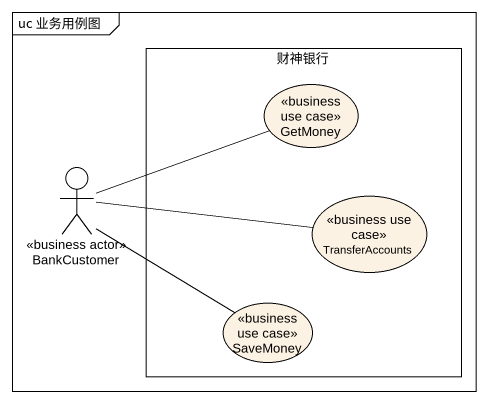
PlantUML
@startuml
mainframe uc 业务用例图
rectangle 财神银行 {
  usecase GetMoney <<business use case>>
  usecase TransferAccounts <<business use case>>
  usecase SaveMoney <<business use case>>
}
actor BankCustomer <<business actor>>
BankCustomer -right- GetMoney
BankCustomer -right- TransferAccounts
BankCustomer -right- SaveMoney
@enduml
